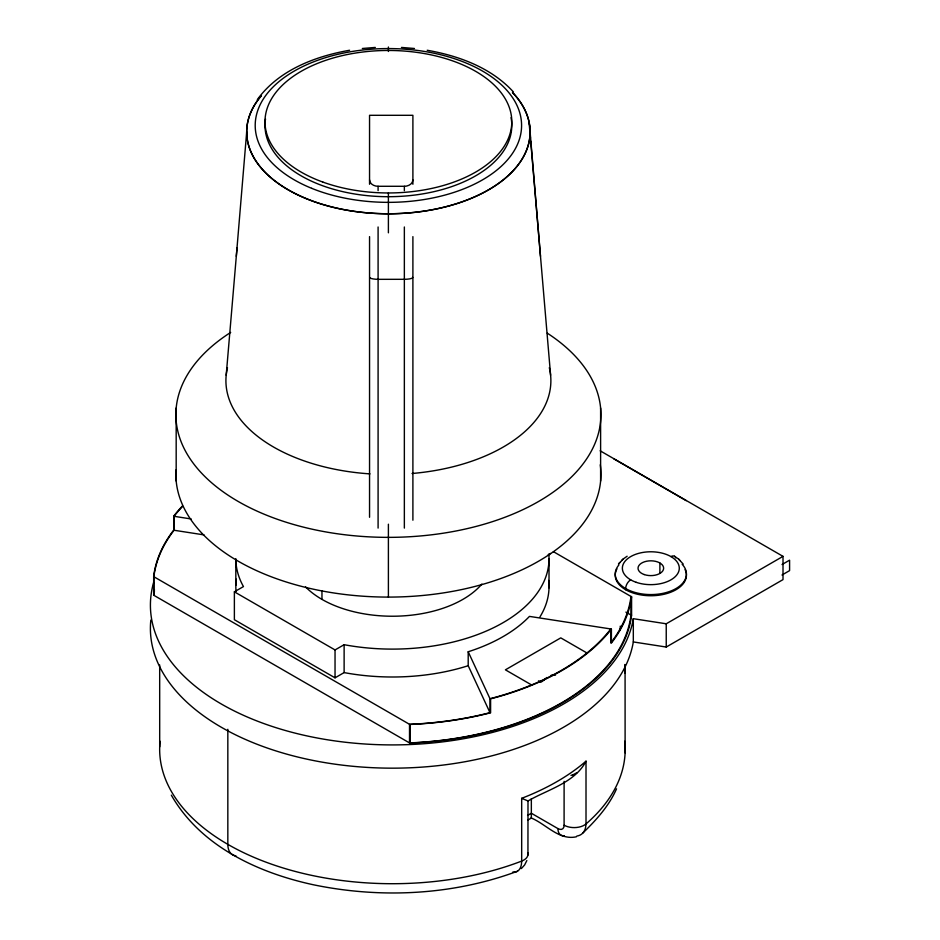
<?xml version="1.0" encoding="UTF-8"?>
<svg xmlns="http://www.w3.org/2000/svg" width="940" height="940" viewBox="0 0 940 940"><rect width="100%" height="100%" fill="white"/><g stroke="black" fill="none" stroke-linecap="round" stroke-linejoin="round"><path stroke-width="1.41" d="M564.106 781.352L564.094 825.191A14.241 8.225 0 0 0 586.008 823.945L586.008 761.177A232.768 134.385 0 0 1 521.677 798.318L521.677 861.087A22.819 11.539 66.5 0 1 512.935 871.944M531.347 817.095L531.347 798.73M531.347 817.26L531.347 818.047L527.928 820.044M531.347 817.894L531.347 818.023C546.07 824.168 559.241 840.724 576.443 836.764M549.007 587.841L549.03 558.736M527.939 855.059L527.998 800.939L521.677 798.318M412.895 179.893C412.754 184.087 408.113 186.367 404.353 186.285L378.091 186.285C374.332 186.367 369.69 184.087 369.549 179.893M236.304 256.315L246.691 131.953M226.199 375.224L237.033 247.714M586.008 761.177C574.928 782.879 547.139 789.706 527.704 801.127L527.775 801.127M526.846 860.57L524.626 864.965L521.359 868.572M616.546 788.813C608.991 805.98 596.254 820.044 582.929 832.957M257.337 99.569C278.722 70.171 314.959 56.329 349.61 50.255M619.871 562.519L618.45 564.059L622.973 559.171L627.133 556.233M621.681 560.557L622.973 559.171M577.09 772.61L572.789 774.877M182.689 506.272A239.171 138.086 0 0 0 174.053 516.307L174.053 530.254A239.171 138.086 0 0 0 153.866 576.725L409.523 724.317A239.171 138.086 0 0 0 489.987 712.661L468.202 665.708A156.604 90.416 0 0 1 344.122 672.593L335.039 677.834L234.377 619.718L234.377 591.824L243.46 586.572A156.604 90.416 0 0 1 235.858 560.546M234.377 591.824L335.039 649.939L344.122 644.699A156.604 90.416 0 0 0 548.831 554.189M548.196 554.776L550.476 553.46M153.596 582.589A242.015 139.731 0 0 0 361.148 743.74A242.015 139.731 0 0 0 633.313 618.696L666.237 623.784L783.008 556.363L783.008 579.616L666.237 647.037L633.313 641.938A242.015 139.731 0 0 1 373.474 767.733A242.015 139.731 0 0 1 150.835 620.059M782.045 564.529L789.588 560.17L789.588 570.627L781.998 575.01M527.563 815.438L531.347 813.253L557.937 828.61A14.241 8.225 -60 0 0 564.329 835.742M517.482 871.239C452.704 895.268 381.064 898.722 313.631 884.822C258.136 872.872 200.561 846.306 171.339 795.158M572.425 775.007L570.968 775.359M362.346 48.492L375.319 47.435M551.169 675.226L555.516 675.108M401.474 47.435L414.446 48.492M174.053 516.307L191.172 518.962M174.053 530.254L204.015 534.895M553.402 551.663L630.987 596.454A239.171 138.086 0 0 1 610.789 642.913L610.789 628.966L529.467 616.393A156.604 90.416 0 0 1 468.202 651.761L468.202 665.708M427.183 50.255C458.896 55.812 491.303 67.704 513.475 92.014M600.155 450.801L783.008 556.363M613.75 458.802L686.235 500.656M625.899 612.116L630.987 615.054L630.987 596.454M586.948 652.983L560.769 637.872L505.403 669.832L531.582 684.943M153.866 576.725L153.866 595.314L409.523 742.917A239.171 138.086 0 0 0 630.987 615.054M674.52 556.233L678.692 559.171L683.204 564.059M678.692 559.171L679.973 560.557M468.202 651.761L489.987 698.714L489.987 712.661M529.067 122.094L530.442 138.156M530.689 141.059L550.605 375.224M530.101 131.953L540.488 256.315M625.077 665.179L625.112 752.893M235.822 558.654L235.834 585.326M159.683 664.98L159.694 746.865M666.237 623.784L666.237 647.037M659.892 562.99L659.892 573.153M633.313 618.696L633.313 641.938M625.664 589.721L625.664 588.558A7.12 4.112 -60 0 1 630.693 579.839M624.924 664.486L624.924 673.205A232.768 134.385 0 0 0 624.477 669.08M620.271 626.111L620.271 630.035M600.613 408.019L600.613 481.033M412.895 184.263L412.895 115.303L369.549 115.303L369.549 184.263M412.895 236.633L412.895 520.208M409.523 724.317L409.523 742.917M404.353 186.285L404.353 190.644M404.353 226.987L404.353 528.092M388.396 47L388.396 51.465M388.396 192.959L388.396 232.814M388.396 524.203L388.396 597.1M378.091 186.285L378.091 190.644M378.091 226.987L378.091 528.092M369.549 236.633L369.549 517.282M344.122 644.699L344.122 672.593M335.039 649.939L335.039 677.834M321.962 590.614L321.962 599.379M227.833 729.287L227.833 844.355A22.783 13.148 -60 0 0 235.893 855.811M176.179 408.019L176.179 481.033M481.868 584.057A99.652 57.54 0 0 1 395.153 616.205A99.652 57.54 0 0 1 305.524 586.854M538.479 680.818A209.984 121.237 0 0 1 540.911 682.193A22.783 13.148 -60 0 0 546.786 677.517M564.141 825.214A8.636 4.982 60 0 1 557.937 828.563M585.926 823.91A22.819 14.629 53.8 0 1 576.855 836.048M624.771 741.237A232.768 134.385 0 0 1 586.008 823.945M160.082 741.261A232.768 134.385 0 0 0 276.548 865.881A232.768 134.385 0 0 0 521.677 861.087A14.241 8.225 0 0 0 527.728 852.65M670.96 556.586A7.12 4.112 -60 0 1 675.766 557.913M682.182 564.294A35.591 20.551 0 0 1 651.479 594.573A35.591 20.551 0 0 1 618.884 564.964M685.096 569.628A35.591 20.551 0 0 1 650.175 595.737A35.591 20.551 0 0 1 616.934 568.912M610.789 628.966A239.171 138.086 0 0 1 489.987 698.714M548.666 580.45A156.604 90.416 0 0 1 539.983 616.852M236.058 591.495A156.604 90.416 0 0 1 236.351 579.169M153.866 595.314A239.171 138.086 0 0 1 154.442 591.436M154.477 589.803A239.171 138.086 0 0 0 153.667 594.973L153.667 576.373A239.171 138.086 0 0 1 173.853 529.913L173.853 515.966A239.171 138.086 0 0 1 182.489 505.932M261.003 96.103A141.705 81.815 0 0 0 392.015 213.733A141.705 81.815 0 0 0 512.453 92.402A141.705 81.815 0 0 1 391.498 213.756A141.705 81.815 0 0 1 261.438 95.61M549.312 367.704A162.479 93.8 0 0 1 412.049 473.49M369.972 473.878A162.479 93.8 0 0 1 227.48 367.704M547.256 333.148A212.522 122.705 0 0 1 535.283 503.335A212.522 122.705 0 0 1 240.264 502.642A212.522 122.705 0 0 1 230.688 332.407M600.272 464.795A212.522 122.705 0 0 1 392.838 597.064A212.522 122.705 0 0 1 176.015 469.918M369.667 277.359A8.754 1.904 0.2 0 0 378.08 279.333L404.353 279.309A8.754 1.904 0.2 0 0 412.766 277.359M511.055 117.665A123.398 71.24 0 0 1 389.524 196.695A123.398 71.24 0 0 1 265.515 118.957M631.586 615.171L631.586 596.571A239.171 138.086 0 0 1 611.4 643.03L611.4 629.083A239.171 138.086 0 0 1 490.598 698.831L490.598 712.779A239.171 138.086 0 0 1 410.122 724.434L410.122 743.035A239.171 138.086 0 0 0 631.586 615.171M636.145 582.295A28.47 16.438 0 0 0 679.291 568.512A28.47 16.438 0 0 0 637.038 553.836A28.47 16.438 0 0 0 636.145 582.295M644.217 574.552A12.808 7.402 0 0 0 663.64 568.347A12.808 7.402 0 0 0 644.629 561.744A12.808 7.402 0 0 0 644.217 574.552M311.704 188.329A133.186 76.892 0 0 0 521.042 132.364A133.186 76.892 0 0 0 332.443 55.683A133.186 76.892 0 0 0 311.704 188.329M322.831 182.066A123.398 71.24 0 0 0 511.713 124.315A123.398 71.24 0 0 0 330.645 58.75A123.398 71.24 0 0 0 322.831 182.066"/></g></svg>
